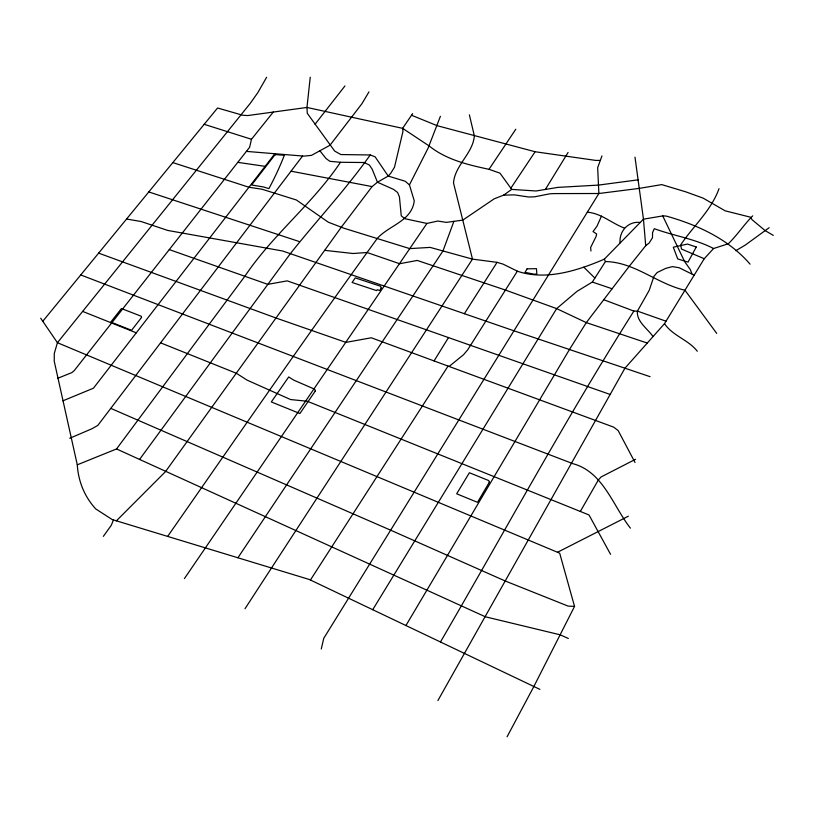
<?xml version="1.0" encoding="UTF-8"?>
<svg xmlns="http://www.w3.org/2000/svg" width="814" height="814" viewBox="0 0 814 814"><rect width="100%" height="100%" fill="white"/><g stroke="black" fill="none" stroke-linecap="round" stroke-linejoin="round"><path stroke-width="1.22" d="M620.044 242.826C619.047 231.166 628.347 220.93 640.18 222.466M310.246 77.218L306.959 107.448L307.275 113.319L334.696 151.089L340.863 154.548L370.217 154.975L375.101 156.817L388.207 176.048L405.209 181.257L409.432 184.88L414.255 200.793C411.904 221.215 388.97 225.275 377.177 238.522C306.095 336.935 237.057 436.803 167.653 536.406M691.88 273.646L690.364 269.688L684.635 261.579L662.738 215.924M273.27 112.067L251.475 139.275L249.633 147.263L74.145 370.726L71.734 372.659L57.865 378.235M321.265 648.982L323.758 638.318L598.88 193.508L597.659 167.694L601.963 155.901M440.405 116.31L428.032 148.27L409.432 184.88M453.897 221.347L442.979 250.946L237.902 557.773M113.492 519.942L111.253 525.335L103.358 536.365M601.505 216.076L596.967 226.211L593.04 231.583L596.652 233.994L596.052 236.589L590.638 247.425L590.944 251.007M719.006 188.685C711.151 210.572 693.304 225.997 680.697 244.872L681.521 249.064L704.232 258.72L713.583 248.514L728.327 243.752C737.179 235.154 744.189 224.399 752.716 215.852M40.7 318.233L57.428 342.704L559.686 553.184L574.542 606.42L533.862 686.497L507.081 736.782M437.922 700.508L624.938 368.203L664.499 323.657L704.232 258.72M580.331 511.457L598.341 479.965L601.098 476.943L635.541 459.279M266.636 77.259L257.743 92.765L250.203 103.419L57.428 342.704L54.284 353.429L54.243 361.284L77.279 464.814A115.303 89.428 -30.8 0 0 95.777 508.964L112.19 519.546L309.34 579.497L539.926 689.387M440.455 641.981C504.761 531.573 565.537 419.057 633.872 311.08L637.433 311.101L666.005 321.194M368.966 91.87L361.915 103.734L329.996 145.238L311.477 155.362L303.917 156.125L246.398 151.394M405.932 625.528L569.464 349.501L586.294 322.609L628.937 266.697L645.716 245.686L649.134 243.06L652.472 237.739L652.563 232.56L654.283 228.683C673.931 235.887 694.759 238.787 713.583 248.514M545.36 189.459L568.07 152.452M372.72 609.706L556.644 308.608L576.984 291.371L592.338 282.051L605.423 261.548L604.324 259.167L643.457 219.17L663.145 215.852L666.412 216.117C697.7 224.949 728.469 239.072 750.07 264.163M434.055 360.917L448.545 337.495M604.324 259.167C577.981 270.523 545.665 280.983 517.358 271.184L467.653 349.878L463.542 354.711L449.104 366.473M310.429 580.016L448.066 366.086M464.316 313.766L497.049 262.342L503.103 264.143L517.358 271.184M244.994 608.74L472.486 259.117L453.52 182.997C454.7 165.344 473.168 153.317 474.328 135.765L469.373 114.825M510.846 188.197L535.113 151.74L595.746 160.409L600.315 160.419M42.776 321.276L217.562 107.997L242.786 115.252L247.751 115.557L306.959 107.448L402.615 128.337L429.314 146.072C446.265 159.717 468.131 164.866 489 169.312L515.801 129.222M412.657 113.604L402.615 128.337L402.94 131.502L394.505 167.196L390.679 173.382L388.207 176.048L377.462 182.224L372.09 186.589L341.3 227.208L165.476 471.652L116.402 520.828M184.402 578.612L426.943 223.443L437.739 221.042L446.326 222.385L462.779 220.126L494.24 198.799L503.642 195.136L511.711 189.397L536.1 190.985L557.936 187.383L598.483 185.093L638.095 179.843M139.459 459.584L290.283 253.734C316.585 220.563 345.747 189.621 370.217 154.975M77.279 464.814L116.544 448.952L245.095 275.915C272.802 234.666 312.81 203.673 340.466 162.281L364.123 162.515L369.403 165.038L372.212 169.261L377.462 182.224L393.579 189.397L397.619 192.491L399.43 196.907L401.261 215.822L404.863 218.701L426.943 223.443M302.564 156.013L97.822 425.407L91.962 428.744L69.729 438.278M344.943 85.958L315.049 124.237M274.878 153.734L93.417 388.217L62.932 400.814M769.149 227.706L745.288 245.065L735.764 250.732M557.509 552.268L628.357 516.198M503.642 195.136L514.438 194.872L528.703 197.019L534.747 196.795L549.715 193.824L554.385 193.59L598.88 193.508L639.255 188.39L661.741 184.605L685.653 191.799L703.082 198.107L725.152 210.826L750.63 217.226L752.004 219.648L765.15 230.616L773.3 235.378M574.542 606.42L568.121 606.104L505.199 580.982L390.639 530.179L110.806 408.384M340.466 162.281L329.863 161.314L326.027 158.527L319.882 150.763M324.725 250.346L353.011 253.5L367.053 252.513L399.643 263.726L417.226 260.439L505.463 290.069L556.644 308.608L586.294 322.609L647.272 343.05M605.423 261.548C634.727 262.088 657.193 283.944 684.961 290.222L716.707 333.394M497.049 262.342L472.486 259.117L430.138 247.395L409.768 248.616L343.986 228.246L328.347 222.222L296.347 199.969L262.098 189.245L248.942 187.251L172.822 162.597M237.79 162.352L265.12 166.351M126.577 219.027L141.107 221.52L167.765 230.443L282.56 250.987L513.96 330.799L650.091 376.679M291.056 171.194L372.09 186.589M535.113 151.74L437.21 125.702L411.538 115.252M587.321 212.189C601.424 213.329 611.721 223.382 624.501 228.103M489 169.312L499.969 173.148L511.711 189.397M204.192 124.318L251.475 139.275M148.779 191.931L299.389 241.575M592.338 282.051L612.118 288.756M610.022 394.414L287.23 280.861L267.786 284.361L169.271 249.593M98.636 253.123L276.658 318.243L345.909 342.379L371.276 337.779L613.664 427.136L618.152 430.575L635.032 462.474M603.764 299.705L633.872 311.08M80.739 274.949L572.883 463.675C603.174 471.733 612.881 505.82 630.412 528.144M160.724 342.898L236.396 373.28L247.12 380.148L290.578 399.552L307.316 401.251L589 514.957L610.561 554.324M82.652 311.406L136.284 332.834M568.335 638.471L560.124 634.798L485.348 616.778L116.544 448.952M694.159 275.193L679.212 267.755L672.466 266.616L665.811 268.345L657.152 272.517L653.978 276.292L649.185 290.405L637.433 311.101C636.273 321.479 647.679 328.744 653.032 336.558M583.791 267.185L594.881 278.062M697.283 351.231C688.471 339.764 672.72 335.938 664.499 323.657M634.991 157.153L643.457 219.17L645.716 245.686M696.245 247.008L688.044 262.118L677.726 258.933L673.29 247.212L687.474 244.068L696.245 247.008M527.085 268.824L525.03 272.354L534.025 274.186L536.864 274.003L536.457 268.691L527.085 268.824M489.336 482.224L477.503 502.33L456.685 493.793L469.383 472.741L488.746 480.575L489.336 482.224M381.227 288.156L379.619 290.506L377.218 289.692L376.587 290.618L352.096 282.478L355.291 277.889L380.576 286.243L381.227 288.156M315.242 391.076L299.898 413.522L271.316 401.943L288.705 376.963L293.925 380.23L314.784 389.245L315.242 391.076M274.522 155.342L251.618 184.982L263.644 186.986L268.905 188.634A375.356 230.016 -28.9 0 0 284.33 155.281L276.17 154.629L274.522 155.342M141.494 317.521L131.573 330.311L110.796 322.069L121.449 308.547L141.27 316.249L141.494 317.521"/></g></svg>
